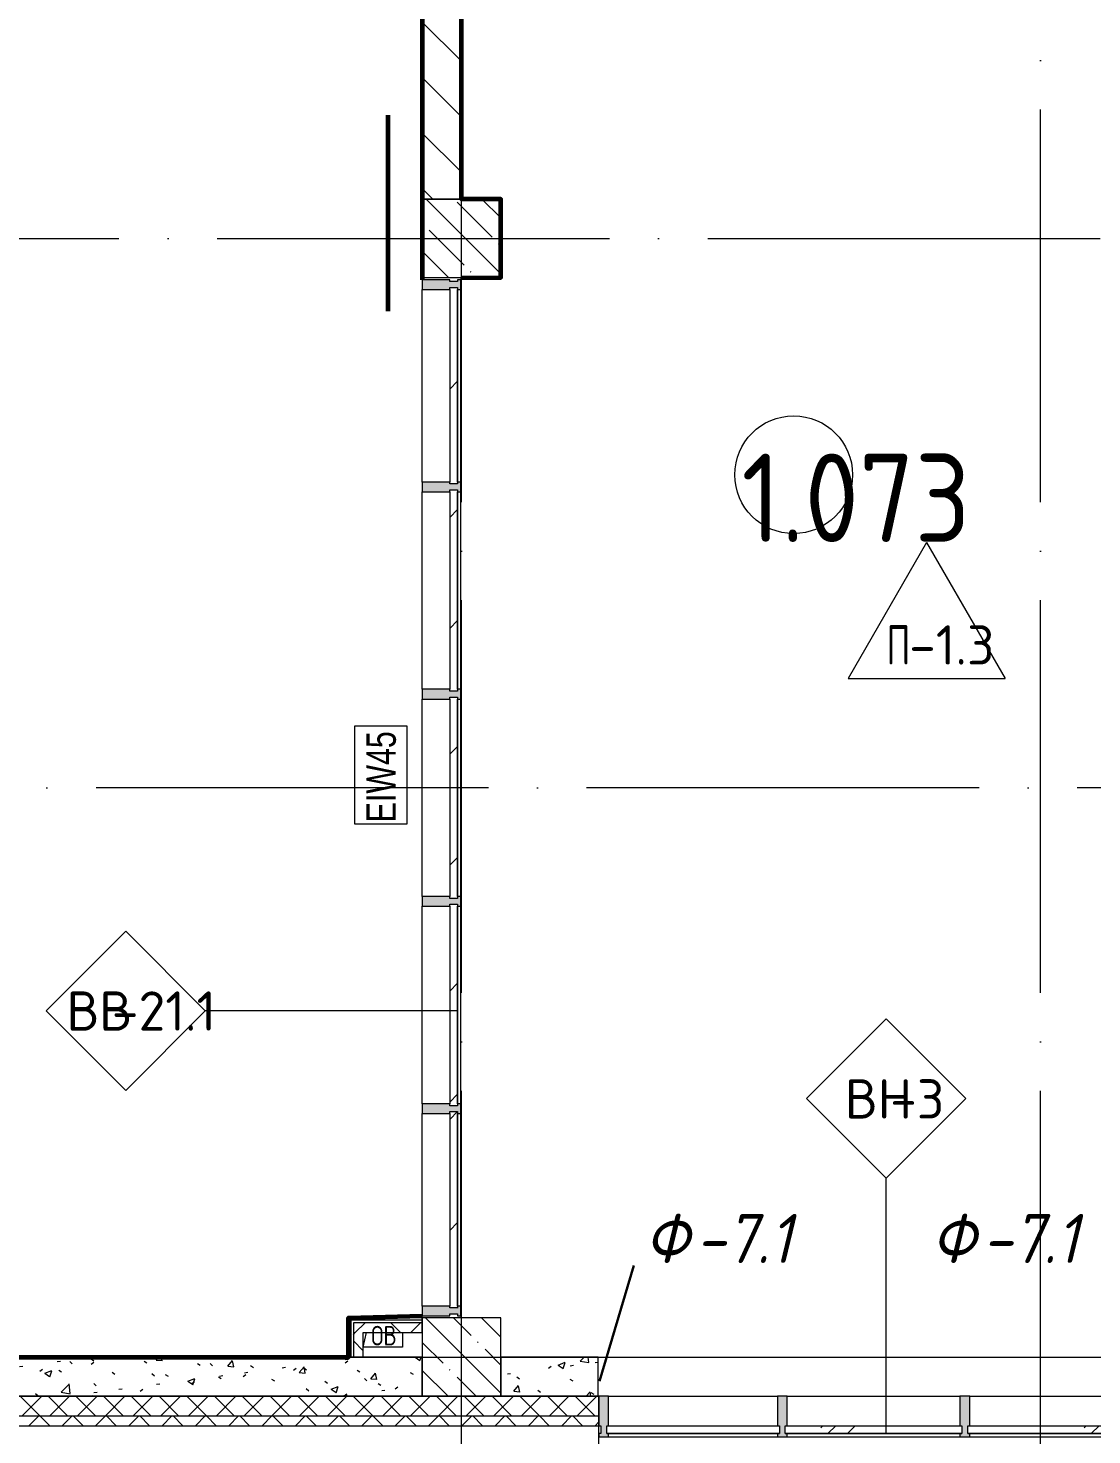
# Model space of a CAD drawing. Header units: millimetres. Extents: x -592259 to 288321, y -552984 to 293768.
# Drawn here: x 131279 to 136700, y 9829 to 16996 of the extents above; entities that cross this region are included whole.
import ezdxf

# ---------------------------------------------------------------- set-up
doc = ezdxf.new("R2010")
doc.units = ezdxf.units.MM
doc.linetypes.add('ADSK_Линия сетки', pattern=[2500, 2000, -250, 0, -250])
for name, color, linetype, lineweight in [('2)Фархверки', 40, 'Continuous', 30), ('4.1) Штук. 3.1 вып', 6, 'Continuous', 60), ('A-AREA-____-IDEN', 250, 'Continuous', 9), ('A-DETL-GENF-OTLN', 250, 'Continuous', 5), ('A-FLOR-____-IDEN', 250, 'Continuous', 9), ('A-FLOR-____-OTLN', 250, 'Continuous', 9), ('A-GLAZ-____-MCUT', 250, 'Continuous', 9), ('A-GLAZ-____-OTLN', 250, 'Continuous', 5), ('A-GLAZ-CWMG-MCUT', 250, 'Continuous', 9), ('A-GLAZ-CWMG-OTLN', 250, 'Continuous', 5), ('A-WALL-____-IDEN', 250, 'Continuous', 9), ('A-WALL-____-MCUT', 250, 'Continuous', 13), ('A-WALL-____-PATT', 250, 'Continuous', 13), ('A-WALL-FNSH-MCUT', 250, 'Continuous', 13), ('S-COLS-____-MCUT', 250, 'Continuous', 25), ('S-COLS-____-OTLN', 250, 'Continuous', 9), ('S-GRID-____-OTLN', 250, 'Continuous', 9)]:
    doc.layers.add(name, color=color, linetype=linetype, lineweight=lineweight)
doc.styles.add('Arial Narrow', font='ARIALN.TTF', dxfattribs={"width": 0.9, "height": 150})
doc.styles.add('ISOCPEUR', font='isocpeur.ttf', dxfattribs={"width": 0.8, "height": 100})
doc.styles.add('ISOCPEUR_1', font='isocpeur.ttf', dxfattribs={"width": 0.9, "height": 250})
doc.styles.add('ISOCPEUR_2', font='isocpeur.ttf', dxfattribs={"height": 160})
doc.styles.add('ISOCPEUR_I', font='isocpeui.ttf', dxfattribs={"width": 0.9, "height": 12.5})
pattern_1 = [(135, (12287.91, -0.0006), (-142.5612, -142.5612), []), (135, (12430.48, -0.0006), (-142.5612, -142.5612), [252.016, -50.403, 3.353, -47.05])]
pattern_2 = [(45, (12287.91, -0.0006), (-141.42136, 141.42136), []), (135, (12287.91, -0.0006), (-141.42136, -141.42136), [])]

# ---------------------------------------------------------------- blocks, each defined once
blk = doc.blocks.new('PNS_Панель прямоугольная1 - Нр_Стекло - 40мм-40249886-АР1_Маркировочный план 1 этажа С2и3')
at = {"layer": 'A-GLAZ-____-OTLN'}
h = blk.add_hatch(dxfattribs=at)
h.set_pattern_fill('FP_64', color=256, style=0, pattern_type=2)
h.set_pattern_definition([(135, (15074.05, -121280), (-282.8427, -282.8427), [200, -600]), (135, (15174.05, -121480), (-282.8427, -282.8427), [600, -200]), (135, (15274.05, -121080), (-282.8427, -282.8427), [200, -600])])
h.paths.add_polyline_path([(500.5, 0), (-500.5, 0), (-500.5, -40), (500.5, -40)])
at = {"layer": 'A-GLAZ-____-MCUT', "lineweight": 5}
for p, q in [((490.5, 0), (-490.5, 0)), ((-490.5, -40), (490.5, -40))]:
    blk.add_line(p, q, dxfattribs=at)
at = {"layer": 'A-GLAZ-____-OTLN'}
blk.add_line((-500.5, 0), (500.5, 0), dxfattribs=at)
blk = doc.blocks.new('Прямоугольный импост - Импост структурный с накладкой - 180мм-40249881-АР1_Маркировочный план 1 этажа С2и3')
at = {"layer": 'A-GLAZ-CWMG-OTLN'}
for p, q in [((121000, 14683.6), (121000, 15664.5)), ((121197, 14683.6), (121197, 15664.5))]:
    blk.add_line(p, q, dxfattribs=at)
blk = doc.blocks.new('Прямоугольный импост - Импост структурный с накладкой - 180мм-37156558-АР1_Маркировочный план 1 этажа С2и3')
at = {"layer": 'A-GLAZ-CWMG-OTLN'}
blk.add_hatch(color=50, dxfattribs=at).paths.add_polyline_path([(0, 40), (-10, 40), (-10, 0), (0, 0), (0, -17), (-50, -17), (-50, 0), (-40, 0), (-40, 40), (-50, 40), (-50, 180), (0, 180)])
at = {"layer": 'A-GLAZ-CWMG-MCUT', "lineweight": 5}
for p, q in [((-50, 40), (-50, 180)), ((-50, 180), (0, 180)), ((0, 180), (0, 40)), ((-40, 40), (-50, 40)), ((-50, -17), (-50, 0)), ((-50, 0), (-40, 0)), ((-40, 0), (-40, 40)), ((-10, 40), (-10, 0)), ((0, 40), (-10, 40)), ((-10, 0), (0, 0)), ((0, 0), (0, -17)), ((0, -17), (-50, -17))]:
    blk.add_line(p, q, dxfattribs=at)
blk = doc.blocks.new('Прямоугольный импост - Импост структурный с накладкой - 180мм-37156559-АР1_Маркировочный план 1 этажа С2и3')
at = {"layer": 'A-GLAZ-CWMG-OTLN'}
blk.add_hatch(color=50, dxfattribs=at).paths.add_polyline_path([(-50, 180), (-50, 40), (-40, 40), (-40, 0), (-50, 0), (-50, -17), (0, -17), (0, 0), (-10, 0), (-10, 40), (0, 40), (0, 180), (-40, 180)])
at = {"layer": 'A-GLAZ-CWMG-MCUT', "lineweight": 5}
for p, q in [((0, 180), (-50, 180)), ((-50, 180), (-50, 40)), ((0, 40), (0, 180)), ((-50, 40), (-40, 40)), ((-40, 0), (-50, 0)), ((-50, 0), (-50, -17)), ((-40, 40), (-40, 0)), ((-10, 0), (-10, 40)), ((-10, 40), (0, 40)), ((0, 0), (-10, 0)), ((0, -17), (0, 0)), ((-50, -17), (0, -17))]:
    blk.add_line(p, q, dxfattribs=at)
blk = doc.blocks.new('PNS_Панель прямоугольная1 - Нр_Стекло - 40мм-40249894-АР1_Маркировочный план 1 этажа С2и3')
at = {"layer": 'A-GLAZ-____-OTLN'}
h = blk.add_hatch(dxfattribs=at)
h.set_pattern_fill('FP_65', color=256, style=0, pattern_type=2)
h.set_pattern_definition([(135, (11918.85, -121280), (-282.8427, -282.8427), [200, -600]), (135, (12018.85, -121480), (-282.8427, -282.8427), [600, -200]), (135, (12118.85, -121080), (-282.8427, -282.8427), [200, -600])])
h.paths.add_polyline_path([(513, -40), (513, 0), (-513, 0), (-513, -40), (503, -40)])
at = {"layer": 'A-GLAZ-____-MCUT', "lineweight": 5}
for p, q in [((503, 0), (-503, 0)), ((-503, -40), (503, -40))]:
    blk.add_line(p, q, dxfattribs=at)
at = {"layer": 'A-GLAZ-____-OTLN'}
blk.add_line((-513, 0), (513, 0), dxfattribs=at)
blk = doc.blocks.new('Прямоугольный импост - Импост структурный с накладкой - 180мм-40249883-АР1_Маркировочный план 1 этажа С2и3')
at = {"layer": 'A-GLAZ-CWMG-OTLN'}
for p, q in [((121000, 11515.9), (121000, 12521.8)), ((121197, 11515.9), (121197, 12521.8))]:
    blk.add_line(p, q, dxfattribs=at)
blk = doc.blocks.new('Прямоугольный импост - Импост структурный с накладкой - 180мм-37156548-АР1_Маркировочный план 1 этажа С2и3')
at = {"layer": 'A-GLAZ-CWMG-OTLN'}
blk.add_hatch(color=50, dxfattribs=at).paths.add_polyline_path([(25, -17), (-25, -17), (-25, 0), (-15, 0), (-15, 40), (-25, 40), (-25, 180), (25, 180), (25, 40), (15, 40), (15, 0), (25, 0)])
at = {"layer": 'A-GLAZ-CWMG-MCUT', "lineweight": 5}
for p, q in [((-25, 40), (-25, 180)), ((-25, 180), (25, 180)), ((25, 180), (25, 40)), ((-15, 40), (-25, 40)), ((-25, -17), (-25, 0)), ((-25, 0), (-15, 0)), ((-15, 0), (-15, 40)), ((15, 40), (15, 0)), ((25, 40), (15, 40)), ((15, 0), (25, 0)), ((25, 0), (25, -17)), ((25, -17), (-25, -17))]:
    blk.add_line(p, q, dxfattribs=at)
blk = doc.blocks.new('PNS_Панель прямоугольная1 - Нр_Стекло - 40мм-V32-АР1_Маркировочный план 1 этажа С2и3')
at = {"layer": 'A-GLAZ-____-OTLN'}
h = blk.add_hatch(dxfattribs=at)
h.set_pattern_fill('FP_66', color=256, style=0, pattern_type=2)
h.set_pattern_definition([(135, (12974.75, -121280), (-282.8427, -282.8427), [200, -600]), (135, (13074.75, -121480), (-282.8427, -282.8427), [600, -200]), (135, (13174.75, -121080), (-282.8427, -282.8427), [200, -600])])
h.paths.add_polyline_path([(513, 0), (-513, 0), (-513, -40), (513, -40)])
at = {"layer": 'A-GLAZ-____-MCUT', "lineweight": 5}
for p, q in [((503, 0), (-503, 0)), ((-503, -40), (503, -40))]:
    blk.add_line(p, q, dxfattribs=at)
at = {"layer": 'A-GLAZ-____-OTLN'}
blk.add_line((-513, 0), (513, 0), dxfattribs=at)
blk = doc.blocks.new('PNS_Панель прямоугольная1 - Нр_Стекло - 40мм-V33-АР1_Маркировочный план 1 этажа С2и3')
at = {"layer": 'A-GLAZ-____-OTLN'}
h = blk.add_hatch(dxfattribs=at)
h.set_pattern_fill('FP_67', color=256, style=0, pattern_type=2)
h.set_pattern_definition([(135, (14030.65, -121280), (-282.8427, -282.8427), [200, -600]), (135, (14130.65, -121480), (-282.8427, -282.8427), [600, -200]), (135, (14230.65, -121080), (-282.8427, -282.8427), [200, -600])])
h.paths.add_polyline_path([(513, -40), (513, 0), (-513, 0), (-513, -40), (503, -40)])
at = {"layer": 'A-GLAZ-____-MCUT', "lineweight": 5}
for p, q in [((503, 0), (-503, 0)), ((-503, -40), (503, -40))]:
    blk.add_line(p, q, dxfattribs=at)
at = {"layer": 'A-GLAZ-____-OTLN'}
blk.add_line((-513, 0), (513, 0), dxfattribs=at)
blk = doc.blocks.new('PNS_Панель прямоугольная1 - Нр_Стекло - 40мм-V34-АР1_Маркировочный план 1 этажа С2и3')
at = {"layer": 'A-GLAZ-____-OTLN'}
h = blk.add_hatch(dxfattribs=at)
h.set_pattern_fill('FP_68', color=256, style=0, pattern_type=2)
h.set_pattern_definition([(135, (10875.45, -121280), (-282.8427, -282.8427), [200, -600]), (135, (10975.45, -121480), (-282.8427, -282.8427), [600, -200]), (135, (11075.45, -121080), (-282.8427, -282.8427), [200, -600])])
h.paths.add_polyline_path([(500.5, -40), (500.5, 0), (-500.5, 0), (-500.5, -40), (490.5, -40)])
at = {"layer": 'A-GLAZ-____-MCUT', "lineweight": 5}
for p, q in [((490.5, 0), (-490.5, 0)), ((-490.5, -40), (490.5, -40))]:
    blk.add_line(p, q, dxfattribs=at)
at = {"layer": 'A-GLAZ-____-OTLN'}
blk.add_line((-500.5, 0), (500.5, 0), dxfattribs=at)
blk = doc.blocks.new('Прямоугольный импост - Импост структурный с накладкой - 180мм-40249885-АР1_Маркировочный план 1 этажа С2и3')
at = {"layer": 'A-GLAZ-CWMG-OTLN'}
for p, q in [((121000, 10485), (121000, 11465.9)), ((121197, 10485), (121197, 11465.9))]:
    blk.add_line(p, q, dxfattribs=at)
blk = doc.blocks.new('Прямоугольный импост - Импост структурный с накладкой - 180мм-37156549-АР1_Маркировочный план 1 этажа С2и3')
at = {"layer": 'A-GLAZ-CWMG-OTLN'}
blk.add_hatch(color=50, dxfattribs=at).paths.add_polyline_path([(25, 0), (25, -17), (-25, -17), (-25, 0), (-15, 0), (-15, 40), (-25, 40), (-25, 180), (25, 180), (25, 40), (15, 40), (15, 0)])
at = {"layer": 'A-GLAZ-CWMG-MCUT', "lineweight": 5}
for p, q in [((-25, 40), (-25, 180)), ((-25, 180), (25, 180)), ((25, 180), (25, 40)), ((-15, 40), (-25, 40)), ((-25, -17), (-25, 0)), ((-25, 0), (-15, 0)), ((-15, 0), (-15, 40)), ((15, 40), (15, 0)), ((25, 40), (15, 40)), ((15, 0), (25, 0)), ((25, 0), (25, -17)), ((25, -17), (-25, -17))]:
    blk.add_line(p, q, dxfattribs=at)
blk = doc.blocks.new('Прямоугольный импост - Импост структурный с накладкой - 190мм-21718785-АР1_Маркировочный план 1 этажа С2и3')
at = {"layer": 'A-GLAZ-CWMG-OTLN'}
blk.add_hatch(color=50, dxfattribs=at).paths.add_polyline_path([(-50, 17), (-50, 0), (-40, 0), (-40, -40), (-50, -40.1), (-50, -190), (0, -190), (0, -40), (-10, -40), (-10, 0), (0, 0), (0, 17), (-40, 17)])
at = {"layer": 'A-GLAZ-CWMG-MCUT', "lineweight": 5}
for p, q in [((0, 17), (-50, 17)), ((-50, 17), (-50, 0)), ((-50, 0), (-40, 0)), ((-40, 0), (-40, -40)), ((-10, -40), (-10, 0)), ((-10, 0), (0, 0)), ((0, 0), (0, 17)), ((-40, -40), (-50, -40)), ((-50, -40), (-50, -190)), ((0, -40), (-10, -40)), ((0, -190), (0, -40)), ((-50, -190), (0, -190))]:
    blk.add_line(p, q, dxfattribs=at)
blk = doc.blocks.new('PNS_Панель прямоугольная3 - Нр_Стекло - 40мм 2-36086387-АР1_Маркировочный план 1 этажа С2и3')
at = {"layer": 'A-GLAZ-____-OTLN'}
h = blk.add_hatch(dxfattribs=at)
h.set_pattern_fill('FP_123', color=256, style=0, pattern_type=2)
h.set_pattern_definition([(45, (-122480, -9735), (-282.8427, 282.8427), [200, -600]), (45, (-122680, -9835), (-282.8427, 282.8427), [600, -200]), (45, (-122280, -9935), (-282.8427, 282.8427), [200, -600])])
h.paths.add_polyline_path([(-189.8, 0), (440, 0), (440, 40), (-440, 39.8), (-440, 0), (-430, 0)])
at = {"layer": 'A-GLAZ-____-MCUT', "lineweight": 5}
for p, q in [((-430, 40), (430, 40)), ((430, 0), (-430, 0))]:
    blk.add_line(p, q, dxfattribs=at)
at = {"layer": 'A-GLAZ-____-OTLN'}
blk.add_line((-440, 0), (440, 0), dxfattribs=at)
blk = doc.blocks.new('PNS_Панель прямоугольная3 - Нр_Стекло - 40мм 2-36086417-АР1_Маркировочный план 1 этажа С2и3')
at = {"layer": 'A-GLAZ-____-OTLN'}
h = blk.add_hatch(dxfattribs=at)
h.set_pattern_fill('FP_124', color=256, style=0, pattern_type=2)
h.set_pattern_definition([(45, (-123400, -9735), (-282.8427, 282.8427), [200, -600]), (45, (-123600, -9835), (-282.8427, 282.8427), [600, -200]), (45, (-123200, -9935), (-282.8427, 282.8427), [200, -600])])
h.paths.add_polyline_path([(440, 0), (450, 0), (450, 40), (-450, 40), (-450, 0), (257.1, 0)])
at = {"layer": 'A-GLAZ-____-MCUT', "lineweight": 5}
for p, q in [((-440, 40), (440, 40)), ((440, 0), (-440, 0))]:
    blk.add_line(p, q, dxfattribs=at)
at = {"layer": 'A-GLAZ-____-OTLN'}
blk.add_line((-450, 0), (450, 0), dxfattribs=at)
blk = doc.blocks.new('PNS_Панель прямоугольная3 - Нр_Стекло - 40мм 2-V99-АР1_Маркировочный план 1 этажа С2и3')
at = {"layer": 'A-GLAZ-____-OTLN'}
h = blk.add_hatch(dxfattribs=at)
h.set_pattern_fill('FP_125', color=256, style=0, pattern_type=2)
h.set_pattern_definition([(45, (-124320, -9735), (-282.8427, 282.8427), [200, -600]), (45, (-124520, -9835), (-282.8427, 282.8427), [600, -200]), (45, (-124120, -9935), (-282.8427, 282.8427), [200, -600])])
h.paths.add_polyline_path([(430, 0), (440, 0), (440, 40), (-440, 40), (-440, 0), (-430, 0)])
at = {"layer": 'A-GLAZ-____-MCUT', "lineweight": 5}
for p, q in [((-430, 40), (430, 40)), ((430, 0), (-430, 0))]:
    blk.add_line(p, q, dxfattribs=at)
at = {"layer": 'A-GLAZ-____-OTLN'}
blk.add_line((-440, 0), (440, 0), dxfattribs=at)
blk = doc.blocks.new('Прямоугольный импост - Импост структурный с накладкой - 190мм-36086645-АР1_Маркировочный план 1 этажа С2и3')
at = {"layer": 'A-GLAZ-CWMG-OTLN'}
for p, q in [((121950, 10025), (122810, 10025)), ((121950, 9818), (122810, 9818))]:
    blk.add_line(p, q, dxfattribs=at)
blk = doc.blocks.new('Прямоугольный импост - Импост структурный с накладкой - 190мм-36086655-АР1_Маркировочный план 1 этажа С2и3')
at = {"layer": 'A-GLAZ-CWMG-OTLN'}
for p, q in [((122860, 10025), (123740, 10025)), ((122860, 9818), (123740, 9818))]:
    blk.add_line(p, q, dxfattribs=at)
blk = doc.blocks.new('Прямоугольный импост - Импост структурный с накладкой - 190мм-21718787-АР1_Маркировочный план 1 этажа С2и3')
at = {"layer": 'A-GLAZ-CWMG-OTLN'}
blk.add_hatch(color=50, dxfattribs=at).paths.add_polyline_path([(25, -40), (25, -190), (-25, -190), (-25, -40), (-15, -40), (-15, 0), (-25, 0), (-25, 17), (25, 17), (25, 0), (15, 0), (15, -40)])
at = {"layer": 'A-GLAZ-CWMG-MCUT', "lineweight": 5}
for p, q in [((-25, 0), (-25, 17)), ((-25, 17), (25, 17)), ((-15, 0), (-25, 0)), ((-15, -40), (-15, 0)), ((25, 0), (15, 0)), ((15, 0), (15, -40)), ((25, 17), (25, 0)), ((-25, -190), (-25, -40)), ((-25, -40), (-15, -40)), ((15, -40), (25, -40)), ((25, -40), (25, -190)), ((25, -190), (-25, -190))]:
    blk.add_line(p, q, dxfattribs=at)
blk = doc.blocks.new('_Wn_-As_OpeningMEP_floor__Rectangular - _Wn_-As_OpeningMEP_floor__Rectangular-34858861-АР1_Маркировочный план 1 этажа С2и3')
at = {"layer": 'A-DETL-GENF-OTLN', "lineweight": 5}
blk.add_line((-100.4, 0), (-84.2, 75), dxfattribs=at)
blk = doc.blocks.new('AAR_СКБ_Марка_Помещения_мал - Номер-28977439-АР1_Маркировочный план 1 этажа С2и3')
at = {"layer": 'A-AREA-____-IDEN'}
blk.add_circle((-0.028, 0), 3, dxfattribs=at)
blk = doc.blocks.new('AAR_СКБ_Марка_Перекрытия - Марка пола-17325028-АР1_Маркировочный план 1 этажа С2и3')
at = {"layer": 'A-FLOR-____-IDEN'}
for p, q in [((0, 6.932), (-4.002, 0)), ((0, 6.932), (4.002, 0)), ((-4.002, 0), (4.002, 0))]:
    blk.add_line(p, q, dxfattribs=at)
blk = doc.blocks.new('ADSK_Марка_Стена - Экземпляр_ADSK_Позиция-30564885-АР1_Маркировочный план 1 этажа С2и3')
at = {"layer": 'A-WALL-____-IDEN'}
for p, q in [((-0.156, 4.37), (-4.213, 0.312)), ((3.901, 0.312), (-0.156, 4.37)), ((-4.213, 0.312), (-0.156, -3.745)), ((-0.156, -3.745), (3.901, 0.312))]:
    blk.add_line(p, q, dxfattribs=at)

msp = doc.modelspace()

# ---------------------------------------------------------------- hatches: boundary and pattern name
at = {"layer": 'A-WALL-____-PATT', "lineweight": 15, "true_color": 0x000000}
h = msp.add_hatch(dxfattribs=at)
h.set_pattern_fill('FP_2', color=18, style=0, pattern_type=2)
h.set_pattern_definition([(135, (12287.91, -0.0006), (-141.42136, -141.42136), [])])
h.paths.add_polyline_path([(133287.9138, 16124.9994), (133487.9138, 16124.9994), (133487.9138, 19024.9994), (133287.9138, 19024.9994), (133287.9138, 16168.8352)])
h.paths.add_polyline_path([(133287.9138, 19425), (133487.9137, 19425), (133487.9138, 20024.9994), (133287.9138, 20024.9994), (133287.9138, 19994.9994)])
h.paths.add_polyline_path([(133287.9138, 22024.9994), (133487.9138, 22024.9994), (133487.9138, 22414.9994), (133287.9138, 22414.9994), (133287.9138, 22054.9994)])
h = msp.add_hatch(dxfattribs=at)
h.set_pattern_fill('FP_83', color=18, style=0, pattern_type=2)
h.set_pattern_definition(pattern_2)
h.paths.add_polyline_path([(132937.1917, 10349.9563), (133287.8919, 10349.9563), (133287.8919, 10399.9563), (132937.1917, 10399.9563), (132937.1917, 10373.2237)])
h = msp.add_hatch(dxfattribs=at)
h.set_pattern_fill('FP_83', color=18, style=0, pattern_type=2)
h.set_pattern_definition(pattern_2)
h.paths.add_polyline_path([(132987.1917, 10225), (132987.1917, 10349.9563), (132937.1917, 10349.9563), (132937.1917, 10225)])
h = msp.add_hatch(dxfattribs=at)
h.set_pattern_fill('FP_3', color=18, style=0, pattern_type=2)
h.set_pattern_definition([(50, (12287.9, -0.0006), (364.3679, -31.8783), [38.1, -419.1]), (355, (12287.9, -0.0006), (-70.4859, 382.1133), [30.48, -335.28]), (100.451, (12318.28, -2.66), (293.885, 350.2334), [32.38, -356.18]), (46.184, (12287.9, 101.6), (542.1585, -84.0858), [57.15, -628.65]), (96.636, (12333.1, 94.6), (474.805, 494.8554), [48.57, -534.27]), (351.184, (12287.9, 101.6), (474.8102, 494.85), [45.72, -502.92]), (21, (12338.7, 76.2), (303.2285, -204.53046), [38.1, -419.1]), (326, (12338.7, 76.2), (123.6039, 368.376), [30.48, -335.28]), (71.451, (12364, 59.16), (426.8341, 163.8427), [32.38, -356.18]), (37.5, (12287.91, -0.0006), (6.17665, 169.11015), [16.764, -314.452, 16.764, -323.596, -336.55]), (37.5, (12287.91, -0.0006), (6.17665, 169.11015), [-671.576, 16.764, -319.786]), (7.5, (12287.91, -0.0006), (133.63888, 200.3615), [16.764, -177.292, 16.764, -306.832, -128.27]), (7.5, (12287.91, -0.0006), (133.63888, 200.3615), [-517.652, 16.764, -111.506]), (327.5, (12174.63, -0.0006), (271.18182, -11.45836), [16.764, -110.236, 16.764, -379.476, -525.78]), (327.5, (12174.63, -0.0006), (271.18182, -11.45836), [-523.24, 16.764, -509.016]), (317.5, (12123.83, -0.0006), (296.2585, 50.85285), [16.764, -148.336, 16.764, -246.38, -373.38]), (317.5, (12123.83, -0.0006), (296.2585, 50.85285), [-428.244, 16.764, -356.616])])
h.paths.add_polyline_path([(130377.2299, 10025), (133287.8919, 10025), (133287.8919, 10225), (126537.8919, 10225), (126537.8919, 10025), (129693.7521, 10025)])
h.paths.add_polyline_path([(133794.6187, 10025), (134183.915, 10025), (134183.915, 10225), (133687.8919, 10225), (133687.8919, 10025)])
h = msp.add_hatch(dxfattribs=at)
h.set_pattern_fill('FP_52', color=18, style=0, pattern_type=2)
h.set_pattern_definition([(45, (12287.91, -0.0006), (-70.71068, 70.71068), []), (135, (12287.91, -0.0006), (-70.71068, -70.71068), [])])
h.paths.add_polyline_path([(133794.6187, 9925), (134187.915, 9925), (134187.915, 10025), (126037.9144, 10024.9994), (126037.9144, 9925), (133287.8919, 9925)])
h = msp.add_hatch(dxfattribs=at)
h.set_pattern_fill('FP_53', color=18, style=0, pattern_type=2)
h.set_pattern_definition([(135, (12287.91, -0.0006), (-84.85281, -84.85281), []), (225, (12287.91, -0.0006), (84.85281, -84.85281), [])])
h.paths.add_polyline_path([(134177.9237, 9875), (134187.915, 9875), (134187.915, 9925), (125987.9144, 9925), (125987.9144, 9875), (133794.6187, 9875)])
at = {"layer": 'S-COLS-____-OTLN', "lineweight": 5, "true_color": 0x000000}
h = msp.add_hatch(dxfattribs=at)
h.set_pattern_fill('FP_1', color=18, style=0, pattern_type=2)
h.set_pattern_definition(pattern_1)
h.paths.add_polyline_path([(133287.8919, 15724.9994), (133687.8916, 15725), (133687.8919, 16124.9994), (133287.8919, 16124.9994)])
h = msp.add_hatch(dxfattribs=at)
h.set_pattern_fill('FP_1', color=18, style=0, pattern_type=2)
h.set_pattern_definition(pattern_1)
h.paths.add_polyline_path([(133287.8919, 10025), (133687.8908, 10025), (133687.8919, 10424.9994), (133287.8919, 10424.9563), (133287.8919, 10225)])

# ---------------------------------------------------------------- linework, layer by layer
at = {"layer": '2)Фархверки'}
msp.add_line((134191.2123, 10102.4809), (134365.9939, 10691.924), dxfattribs=at)
at = {"layer": '4.1) Штук. 3.1 вып'}
for points in [[(128047.9144, 10225), (128047.9144, 16124.9994), (126337.9144, 16124.9994), (126337.9138, 18042.868), (126544.8919, 18042.868), (126544.8919, 19424.9994), (126337.9144, 19424.9994), (126337.9138, 22424.9994), (126537.8919, 22424.9994), (126537.8919, 22824.9994), (126337.9138, 22824.9994), (126337.9144, 24149.9994), (133287.9138, 24149.9994), (133287.9138, 15714.5)], [(133487.9138, 15724.5), (133687.8919, 15724.9994), (133687.8919, 16124.9994), (133487.9138, 16124.9994), (133487.9138, 19024.9994), (133687.8919, 19024.9994), (133687.8919, 19424.9994), (133487.9138, 19424.9994), (133487.9138, 20024.9994)], [(128047.9144, 10225), (129897.5534, 10225), (129897.5534, 10412.4563), (130250.9767, 10424.9563), (130258.0488, 10225), (132912.1917, 10225), (132912.1917, 10424.9563), (133287.9138, 10434.9994)]]:
    msp.add_lwpolyline(points, dxfattribs=at)
at = {"layer": '4.1) Штук. 3.1 вып', "color": 30, "true_color": 0xf26722}
msp.add_lwpolyline([(133114.7018, 15554.3286), (133114.7018, 16552.5492)], dxfattribs=at)
at = {"layer": 'A-FLOR-____-OTLN', "color": 18, "lineweight": 5, "true_color": 0x000000}
for p, q in [((133287.9138, 15714.5), (133287.9138, 15724.9994)), ((133687.9138, 15724.5), (133484.9138, 15724.5)), ((133484.9138, 15724.5), (133484.9138, 15714.5)), ((133287.9138, 10424.9994), (133287.9138, 10434.9994)), ((133484.9138, 10434.9994), (133484.9138, 10425)), ((133187.9138, 10349.9563), (133187.9138, 10275.0006)), ((133187.9138, 10275.0006), (132987.1917, 10275.0006)), ((134183.915, 10225), (137337.8919, 10225))]:
    msp.add_line(p, q, dxfattribs=at)
at = {"layer": 'A-WALL-____-IDEN', "color": 18, "true_color": 0x000000}
for p, q in [((133467.9138, 11989.6988), (132182.2888, 11989.6988)), ((135652.6646, 9835), (135652.6646, 11136.25))]:
    msp.add_line(p, q, dxfattribs=at)
at = {"layer": 'A-WALL-____-IDEN', "color": 18, "true_color": 0x000000, "flags": 128}
msp.add_lwpolyline([(132944.6345, 12939.5995), (132944.6345, 13441.9995), (133209.6345, 13441.9995), (133209.6345, 12939.5995)], close=True, dxfattribs=at)
at = {"layer": 'A-WALL-____-MCUT', "color": 18, "lineweight": 15, "true_color": 0x000000}
for p, q in [((133287.9138, 19024.9994), (133287.9138, 16124.9994)), ((133487.9138, 16124.9994), (133487.9138, 19024.9994)), ((133287.9138, 16124.9994), (133487.9138, 16124.9994)), ((132924.6917, 10412.4563), (132924.6917, 10225)), ((133287.8919, 10412.4563), (132924.6917, 10412.4563)), ((132937.1917, 10399.9563), (132937.1917, 10225)), ((133287.8919, 10399.9563), (132937.1917, 10399.9563)), ((133287.8919, 10349.9563), (133287.8919, 10399.9563)), ((132987.1917, 10225), (132987.1917, 10349.9563)), ((132987.1917, 10349.9563), (133287.8919, 10349.9563)), ((133287.8919, 10225), (128047.9144, 10225)), ((132937.1917, 10225), (132987.1917, 10225)), ((133287.8919, 10025), (133287.8919, 10225)), ((134183.915, 10225), (133687.8919, 10225)), ((133687.8919, 10225), (133687.8919, 10025)), ((134183.915, 10025), (134183.915, 10225)), ((134187.915, 10025), (126137.9144, 10025)), ((126537.8919, 10025), (133287.8919, 10025)), ((133687.8919, 10025), (134183.915, 10025)), ((134187.915, 9925), (134187.915, 10025)), ((126037.9144, 9925), (134187.915, 9925)), ((134187.915, 9875), (134187.915, 9925)), ((125987.9144, 9875), (134187.915, 9875)), ((134187.915, 9775), (134187.915, 9875))]:
    msp.add_line(p, q, dxfattribs=at)
at = {"layer": 'A-WALL-FNSH-MCUT', "lineweight": 15}
for p, q in [((132912.1917, 10424.9563), (132912.1917, 10225)), ((133287.8919, 10424.9563), (132912.1917, 10424.9563)), ((133287.8919, 10399.9563), (133287.8919, 10424.9563)), ((132912.1917, 10225), (132937.1917, 10225))]:
    msp.add_line(p, q, dxfattribs=at)
at = {"layer": 'S-COLS-____-MCUT', "color": 18, "lineweight": 5, "true_color": 0x000000}
for p, q in [((133287.8919, 16124.9994), (133287.8919, 15724.9994)), ((133687.8919, 16124.9994), (133487.9138, 16124.9994)), ((133687.8919, 15724.9994), (133687.8919, 16124.9994)), ((133287.8919, 15724.9994), (133687.8919, 15724.9994)), ((133687.8919, 10424.9994), (133287.8919, 10424.9994)), ((133287.8919, 10424.9994), (133287.8919, 10225)), ((133687.8919, 10225), (133687.8919, 10424.9994)), ((133287.8919, 10024.9994), (133687.8919, 10024.9994))]:
    msp.add_line(p, q, dxfattribs=at)
at = {"layer": 'S-COLS-____-OTLN', "color": 18, "lineweight": 5, "true_color": 0x000000}
for p, q in [((133487.9138, 16124.9994), (133287.8919, 16124.9994)), ((133287.8919, 10225), (133287.8919, 10024.9994)), ((133687.8919, 10024.9994), (133687.8919, 10225))]:
    msp.add_line(p, q, dxfattribs=at)
at = {"layer": 'S-GRID-____-OTLN', "color": 18, "linetype": 'ADSK_Линия сетки', "true_color": 0x000000}
for p, q in [((133487.9138, -2919.5356), (133487.9138, 61063.6538)), ((136437.9138, -2919.5356), (136437.9138, 61063.6538)), ((77240.3519, 15925), (168626.8279, 15925)), ((168626.8279, 13125), (111607.9138, 13125)), ((77240.3519, 10225), (168626.8279, 10225))]:
    msp.add_line(p, q, dxfattribs=at)

# ---------------------------------------------------------------- block references
at = {"layer": 'A-AREA-____-IDEN', "color": 18, "true_color": 0x000000, "xscale": 99.99999999999993, "yscale": 99.99999999999993, "zscale": 99.99999999999993}
msp.add_blockref('AAR_СКБ_Марка_Помещения_мал - Номер-28977439-АР1_Маркировочный план 1 этажа С2и3', (135183.5848, 14720.6325), dxfattribs=at)
at = {"layer": 'A-FLOR-____-IDEN', "color": 18, "true_color": 0x000000, "xscale": 99.99999999999993, "yscale": 99.99999999999993, "zscale": 99.99999999999993}
msp.add_blockref('AAR_СКБ_Марка_Перекрытия - Марка пола-17325028-АР1_Маркировочный план 1 этажа С2и3', (135858.1151, 13681.9456), dxfattribs=at)
at = {"layer": 'A-GLAZ-____-MCUT', "color": 18, "lineweight": 5, "true_color": 0x000000, "rotation": 269.9999999999988}
for name, p in [('PNS_Панель прямоугольная1 - Нр_Стекло - 40мм-40249886-АР1_Маркировочный план 1 этажа С2и3', (133467.9138, 15174.0499)), ('PNS_Панель прямоугольная1 - Нр_Стекло - 40мм-V33-АР1_Маркировочный план 1 этажа С2и3', (133467.9138, 14130.6498)), ('PNS_Панель прямоугольная1 - Нр_Стекло - 40мм-V32-АР1_Маркировочный план 1 этажа С2и3', (133467.9138, 13074.7497)), ('PNS_Панель прямоугольная1 - Нр_Стекло - 40мм-40249894-АР1_Маркировочный план 1 этажа С2и3', (133467.9138, 12018.8496)), ('PNS_Панель прямоугольная1 - Нр_Стекло - 40мм-V34-АР1_Маркировочный план 1 этажа С2и3', (133467.9138, 10975.4495))]:
    msp.add_blockref(name, p, dxfattribs=at)
at = {"layer": 'A-GLAZ-____-MCUT', "color": 18, "lineweight": 5, "true_color": 0x000000}
for name, p in [('PNS_Панель прямоугольная3 - Нр_Стекло - 40мм 2-36086387-АР1_Маркировочный план 1 этажа С2и3', (134667.915, 9835)), ('PNS_Панель прямоугольная3 - Нр_Стекло - 40мм 2-36086417-АР1_Маркировочный план 1 этажа С2и3', (135587.915, 9835)), ('PNS_Панель прямоугольная3 - Нр_Стекло - 40мм 2-V99-АР1_Маркировочный план 1 этажа С2и3', (136507.915, 9835))]:
    msp.add_blockref(name, p, dxfattribs=at)
at = {"layer": 'A-GLAZ-____-OTLN', "color": 18, "true_color": 0x000000}
msp.add_blockref('_Wn_-As_OpeningMEP_floor__Rectangular - _Wn_-As_OpeningMEP_floor__Rectangular-34858861-АР1_Маркировочный план 1 этажа С2и3', (133087.5528, 10275.0006), dxfattribs=at)
at = {"layer": 'A-GLAZ-CWMG-OTLN', "color": 18, "true_color": 0x000000}
for name, p, rotation in [('Прямоугольный импост - Импост структурный с накладкой - 180мм-37156559-АР1_Маркировочный план 1 этажа С2и3', (133467.9138, 15714.5), 89.99999999999878), ('Прямоугольный импост - Импост структурный с накладкой - 190мм-21718785-АР1_Маркировочный план 1 этажа С2и3', (134187.915, 9835), 180)]:
    msp.add_blockref(name, p, dxfattribs=dict(at, rotation=rotation))
for name, p in [('Прямоугольный импост - Импост структурный с накладкой - 180мм-40249881-АР1_Маркировочный план 1 этажа С2и3', (12287.9138, -0.0006)), ('Прямоугольный импост - Импост структурный с накладкой - 180мм-40249883-АР1_Маркировочный план 1 этажа С2и3', (12287.9138, 2111.7996)), ('Прямоугольный импост - Импост структурный с накладкой - 180мм-40249883-АР1_Маркировочный план 1 этажа С2и3', (12287.9138, 1055.8995)), ('Прямоугольный импост - Импост структурный с накладкой - 180мм-40249883-АР1_Маркировочный план 1 этажа С2и3', (12287.9138, -0.0006)), ('Прямоугольный импост - Импост структурный с накладкой - 180мм-40249885-АР1_Маркировочный план 1 этажа С2и3', (12287.9138, -0.0006)), ('Прямоугольный импост - Импост структурный с накладкой - 190мм-36086645-АР1_Маркировочный план 1 этажа С2и3', (12287.9138, -0.0006)), ('Прямоугольный импост - Импост структурный с накладкой - 190мм-36086655-АР1_Маркировочный план 1 этажа С2и3', (12287.9138, -0.0006)), ('Прямоугольный импост - Импост структурный с накладкой - 190мм-36086645-АР1_Маркировочный план 1 этажа С2и3', (14127.9138, -0.0006))]:
    msp.add_blockref(name, p, dxfattribs=at)
at = {"layer": 'A-GLAZ-CWMG-OTLN', "color": 18, "true_color": 0x000000, "extrusion": (0, 0, -1)}
for name, p, rotation in [('Прямоугольный импост - Импост структурный с накладкой - 180мм-37156548-АР1_Маркировочный план 1 этажа С2и3', (-133467.9138, 14658.5999), 270.0000000000012), ('Прямоугольный импост - Импост структурный с накладкой - 180мм-37156548-АР1_Маркировочный план 1 этажа С2и3', (-133467.9138, 13602.6998), 270.0000000000012), ('Прямоугольный импост - Импост структурный с накладкой - 180мм-37156548-АР1_Маркировочный план 1 этажа С2и3', (-133467.9138, 12546.7996), 270.0000000000012), ('Прямоугольный импост - Импост структурный с накладкой - 180мм-37156549-АР1_Маркировочный план 1 этажа С2и3', (-133467.9138, 11490.8995), 270.0000000000012), ('Прямоугольный импост - Импост структурный с накладкой - 180мм-37156558-АР1_Маркировочный план 1 этажа С2и3', (-133467.9138, 10434.9994), 270.0000000000012), ('Прямоугольный импост - Импост структурный с накладкой - 190мм-21718787-АР1_Маркировочный план 1 этажа С2и3', (-135122.915, 9835), 180), ('Прямоугольный импост - Импост структурный с накладкой - 190мм-21718787-АР1_Маркировочный план 1 этажа С2и3', (-136052.915, 9835), 180)]:
    msp.add_blockref(name, p, dxfattribs=dict(at, rotation=rotation))
at = {"layer": 'A-WALL-____-IDEN', "color": 18, "true_color": 0x000000, "xscale": 99.99999999999993, "yscale": 99.99999999999993, "zscale": 99.99999999999993}
for p in [(131792.1969, 11958.4488), (135668.2896, 11510.7169)]:
    msp.add_blockref('ADSK_Марка_Стена - Экземпляр_ADSK_Позиция-30564885-АР1_Маркировочный план 1 этажа С2и3', p, dxfattribs=at)

# ---------------------------------------------------------------- texts
at = {"layer": '2)Фархверки', "attachment_point": 1}
for s, insert, char_height, width, style in [('\\fISOCPEUR|b0|i1|c204|p34|;Ф', (134421.8921, 10954.4157), 250, 312.658125, 'ISOCPEUR_I'), ('-7.1', (134679.8609, 10954.4157), 250, 705.485, 'ISOCPEUR_I'), ('\\fISOCPEUR|b0|i1|c204|p34|;Ф', (135882.6416, 10954.4157), 250, 312.658125, 'ISOCPEUR_I'), ('-7.1', (136140.6103, 10954.4157), 250, 705.485, 'ISOCPEUR_I'), ('ОВ', (133027.5738, 10383.956), 100, 160.3375, 'ISOCPEUR')]:
    msp.add_mtext(s, dxfattribs=dict(at, insert=insert, char_height=char_height, width=width, style=style))
at = {"layer": 'A-AREA-____-IDEN', "color": 18, "true_color": 0x000000, "insert": (134914.0844, 14828.118), "char_height": 450, "width": 609.2825, "attachment_point": 1, "style": 'ISOCPEUR_1'}
msp.add_mtext('1.073', dxfattribs=at)
at = {"layer": 'A-FLOR-____-IDEN', "color": 18, "true_color": 0x000000, "char_height": 200, "attachment_point": 1, "style": 'ISOCPEUR_2'}
for s, insert, width in [('\\fISOCPEUR|b0|i0|c204|p34|;\\W.7;П', (135652.8802, 13953.3314), 140.295312), ('-1.3', (135768.6354, 13953.3314), 381.60325)]:
    msp.add_mtext(s, dxfattribs=dict(at, insert=insert, width=width))
at = {"layer": 'A-WALL-____-IDEN', "color": 18, "true_color": 0x000000, "insert": (133003.072, 12949.5995), "char_height": 150, "width": 577.215, "attachment_point": 1, "rotation": 90, "style": 'Arial Narrow'}
msp.add_mtext('EIW45', dxfattribs=at)
at = {"layer": 'A-WALL-____-IDEN', "color": 18, "true_color": 0x000000, "char_height": 200, "attachment_point": 1, "style": 'ISOCPEUR_2'}
for s, insert, width in [('ВВ', (131474.2661, 12088.1175), 280.590625), ('-21.1', (131705.7765, 12088.1175), 465.780437), ('ВН', (135440.6588, 11640.3855), 280.590625), ('-3', (135672.1692, 11640.3855), 246.91975)]:
    msp.add_mtext(s, dxfattribs=dict(at, insert=insert, width=width))

doc.saveas('drawing.dxf')
